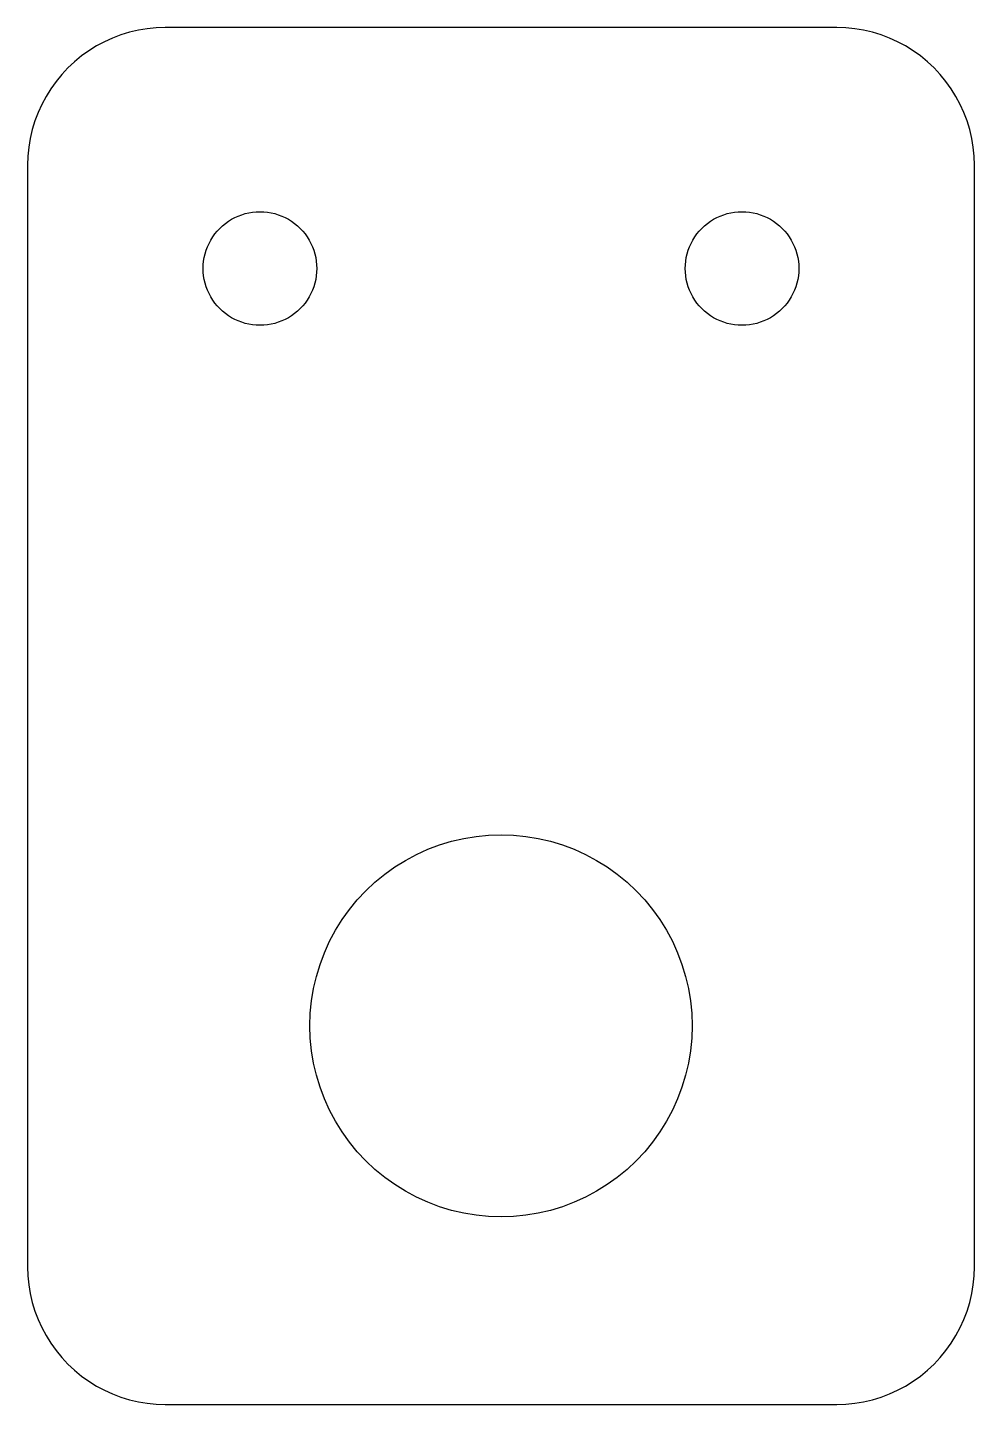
# Model space of a CAD drawing. Header units: millimetres. Extents: x -27.5 to 27.5, y -40 to 40.
import ezdxf

# ---------------------------------------------------------------- set-up
doc = ezdxf.new("R2010")
doc.units = ezdxf.units.MM

msp = doc.modelspace()

# ---------------------------------------------------------------- linework, layer by layer
at = {"layer": 'SCHNITT'}
for points in [[(20.023, -39.983), (20.544, -39.932), (21.061, -39.846), (21.571, -39.727), (22.072, -39.575), (22.561, -39.391), (23.038, -39.175), (23.5, -38.928), (23.945, -38.652), (24.37, -38.347), (24.775, -38.015), (25.157, -37.657), (25.515, -37.275), (25.847, -36.87), (26.152, -36.445), (26.428, -36), (26.675, -35.538), (26.891, -35.061), (27.075, -34.572), (27.227, -34.071), (27.346, -33.561), (27.432, -33.044), (27.483, -32.523), (27.5, -32), (27.5, 32), (27.483, 32.523), (27.432, 33.044), (27.346, 33.561), (27.227, 34.071), (27.075, 34.572), (26.891, 35.061), (26.675, 35.538), (26.428, 36), (26.152, 36.445), (25.847, 36.87), (25.515, 37.275), (25.157, 37.657), (24.775, 38.015), (24.37, 38.347), (23.945, 38.652), (23.5, 38.928), (23.038, 39.175), (22.561, 39.391), (22.072, 39.575), (21.571, 39.727), (21.061, 39.846), (20.544, 39.932), (20.023, 39.983), (19.5, 40), (-19.5, 40), (-20.023, 39.983), (-20.544, 39.932), (-21.061, 39.846), (-21.571, 39.727), (-22.072, 39.575), (-22.561, 39.391), (-23.038, 39.175), (-23.5, 38.928), (-23.945, 38.652), (-24.37, 38.347), (-24.775, 38.015), (-25.157, 37.657), (-25.515, 37.275), (-25.847, 36.87), (-26.152, 36.445), (-26.428, 36), (-26.675, 35.538), (-26.891, 35.061), (-27.075, 34.572), (-27.227, 34.071), (-27.346, 33.561), (-27.432, 33.044), (-27.483, 32.523), (-27.5, 32), (-27.5, -32), (-27.483, -32.523), (-27.432, -33.044), (-27.346, -33.561), (-27.227, -34.071), (-27.075, -34.572), (-26.891, -35.061), (-26.675, -35.538), (-26.428, -36), (-26.152, -36.445), (-25.847, -36.87), (-25.515, -37.275), (-25.157, -37.657), (-24.775, -38.015), (-24.37, -38.347), (-23.945, -38.652), (-23.5, -38.928), (-23.038, -39.175), (-22.561, -39.391), (-22.072, -39.575), (-21.571, -39.727), (-21.061, -39.846), (-20.544, -39.932), (-20.023, -39.983), (-19.5, -40), (19.5, -40)], [(-14.216, 22.707), (-14.431, 22.728), (-14.644, 22.763), (-14.854, 22.812), (-15.061, 22.875), (-15.263, 22.951), (-15.46, 23.04), (-15.65, 23.142), (-15.833, 23.256), (-16.009, 23.382), (-16.176, 23.519), (-16.333, 23.667), (-16.481, 23.824), (-16.618, 23.991), (-16.744, 24.167), (-16.858, 24.35), (-16.96, 24.54), (-17.049, 24.737), (-17.125, 24.939), (-17.188, 25.146), (-17.237, 25.356), (-17.272, 25.569), (-17.293, 25.784), (-17.3, 26), (-17.293, 26.216), (-17.272, 26.431), (-17.237, 26.644), (-17.188, 26.854), (-17.125, 27.061), (-17.049, 27.263), (-16.96, 27.46), (-16.858, 27.65), (-16.744, 27.833), (-16.618, 28.009), (-16.481, 28.176), (-16.333, 28.333), (-16.176, 28.481), (-16.009, 28.618), (-15.833, 28.744), (-15.65, 28.858), (-15.46, 28.96), (-15.263, 29.049), (-15.061, 29.125), (-14.854, 29.188), (-14.644, 29.237), (-14.431, 29.272), (-14.216, 29.293), (-14, 29.3), (-13.784, 29.293), (-13.569, 29.272), (-13.356, 29.237), (-13.146, 29.188), (-12.939, 29.125), (-12.737, 29.049), (-12.54, 28.96), (-12.35, 28.858), (-12.167, 28.744), (-11.991, 28.618), (-11.824, 28.481), (-11.667, 28.333), (-11.519, 28.176), (-11.382, 28.009), (-11.256, 27.833), (-11.142, 27.65), (-11.04, 27.46), (-10.951, 27.263), (-10.875, 27.061), (-10.812, 26.854), (-10.763, 26.644), (-10.728, 26.431), (-10.707, 26.216), (-10.7, 26), (-10.707, 25.784), (-10.728, 25.569), (-10.763, 25.356), (-10.812, 25.146), (-10.875, 24.939), (-10.951, 24.737), (-11.04, 24.54), (-11.142, 24.35), (-11.256, 24.167), (-11.382, 23.991), (-11.519, 23.824), (-11.667, 23.667), (-11.824, 23.519), (-11.991, 23.382), (-12.167, 23.256), (-12.35, 23.142), (-12.54, 23.04), (-12.737, 22.951), (-12.939, 22.875), (-13.146, 22.812), (-13.356, 22.763), (-13.569, 22.728), (-13.784, 22.707), (-14, 22.7)], [(13.784, 22.707), (13.569, 22.728), (13.356, 22.763), (13.146, 22.812), (12.939, 22.875), (12.737, 22.951), (12.54, 23.04), (12.35, 23.142), (12.167, 23.256), (11.991, 23.382), (11.824, 23.519), (11.667, 23.667), (11.519, 23.824), (11.382, 23.991), (11.256, 24.167), (11.142, 24.35), (11.04, 24.54), (10.951, 24.737), (10.875, 24.939), (10.812, 25.146), (10.763, 25.356), (10.728, 25.569), (10.707, 25.784), (10.7, 26), (10.707, 26.216), (10.728, 26.431), (10.763, 26.644), (10.812, 26.854), (10.875, 27.061), (10.951, 27.263), (11.04, 27.46), (11.142, 27.65), (11.256, 27.833), (11.382, 28.009), (11.519, 28.176), (11.667, 28.333), (11.824, 28.481), (11.991, 28.618), (12.167, 28.744), (12.35, 28.858), (12.54, 28.96), (12.737, 29.049), (12.939, 29.125), (13.146, 29.188), (13.356, 29.237), (13.569, 29.272), (13.784, 29.293), (14, 29.3), (14.216, 29.293), (14.431, 29.272), (14.644, 29.237), (14.854, 29.188), (15.061, 29.125), (15.263, 29.049), (15.46, 28.96), (15.65, 28.858), (15.833, 28.744), (16.009, 28.618), (16.176, 28.481), (16.333, 28.333), (16.481, 28.176), (16.618, 28.009), (16.744, 27.833), (16.858, 27.65), (16.96, 27.46), (17.049, 27.263), (17.125, 27.061), (17.188, 26.854), (17.237, 26.644), (17.272, 26.431), (17.293, 26.216), (17.3, 26), (17.293, 25.784), (17.272, 25.569), (17.237, 25.356), (17.188, 25.146), (17.125, 24.939), (17.049, 24.737), (16.96, 24.54), (16.858, 24.35), (16.744, 24.167), (16.618, 23.991), (16.481, 23.824), (16.333, 23.667), (16.176, 23.519), (16.009, 23.382), (15.833, 23.256), (15.65, 23.142), (15.46, 23.04), (15.263, 22.951), (15.061, 22.875), (14.854, 22.812), (14.644, 22.763), (14.431, 22.728), (14.216, 22.707), (14, 22.7)], [(-0.726, -29.076), (-1.449, -29.005), (-2.166, -28.887), (-2.873, -28.722), (-3.568, -28.511), (-4.248, -28.255), (-4.909, -27.955), (-5.55, -27.613), (-6.167, -27.229), (-6.757, -26.806), (-7.319, -26.345), (-7.849, -25.849), (-8.345, -25.319), (-8.806, -24.757), (-9.229, -24.167), (-9.613, -23.55), (-9.955, -22.909), (-10.255, -22.248), (-10.511, -21.568), (-10.722, -20.873), (-10.887, -20.166), (-11.005, -19.449), (-11.076, -18.726), (-11.1, -18), (-11.076, -17.274), (-11.005, -16.551), (-10.887, -15.834), (-10.722, -15.127), (-10.511, -14.432), (-10.255, -13.752), (-9.955, -13.091), (-9.613, -12.45), (-9.229, -11.833), (-8.806, -11.243), (-8.345, -10.681), (-7.849, -10.151), (-7.319, -9.655), (-6.757, -9.194), (-6.167, -8.771), (-5.55, -8.387), (-4.909, -8.045), (-4.248, -7.745), (-3.568, -7.489), (-2.873, -7.278), (-2.166, -7.113), (-1.449, -6.995), (-0.726, -6.924), (0, -6.9), (0.726, -6.924), (1.449, -6.995), (2.166, -7.113), (2.873, -7.278), (3.568, -7.489), (4.248, -7.745), (4.909, -8.045), (5.55, -8.387), (6.167, -8.771), (6.757, -9.194), (7.319, -9.655), (7.849, -10.151), (8.345, -10.681), (8.806, -11.243), (9.229, -11.833), (9.613, -12.45), (9.955, -13.091), (10.255, -13.752), (10.511, -14.432), (10.722, -15.127), (10.887, -15.834), (11.005, -16.551), (11.076, -17.274), (11.1, -18), (11.076, -18.726), (11.005, -19.449), (10.887, -20.166), (10.722, -20.873), (10.511, -21.568), (10.255, -22.248), (9.955, -22.909), (9.613, -23.55), (9.229, -24.167), (8.806, -24.757), (8.345, -25.319), (7.849, -25.849), (7.319, -26.345), (6.757, -26.806), (6.167, -27.229), (5.55, -27.613), (4.909, -27.955), (4.248, -28.255), (3.568, -28.511), (2.873, -28.722), (2.166, -28.887), (1.449, -29.005), (0.726, -29.076), (0, -29.1)]]:
    msp.add_lwpolyline(points, close=True, dxfattribs=at)

doc.saveas('drawing.dxf')
